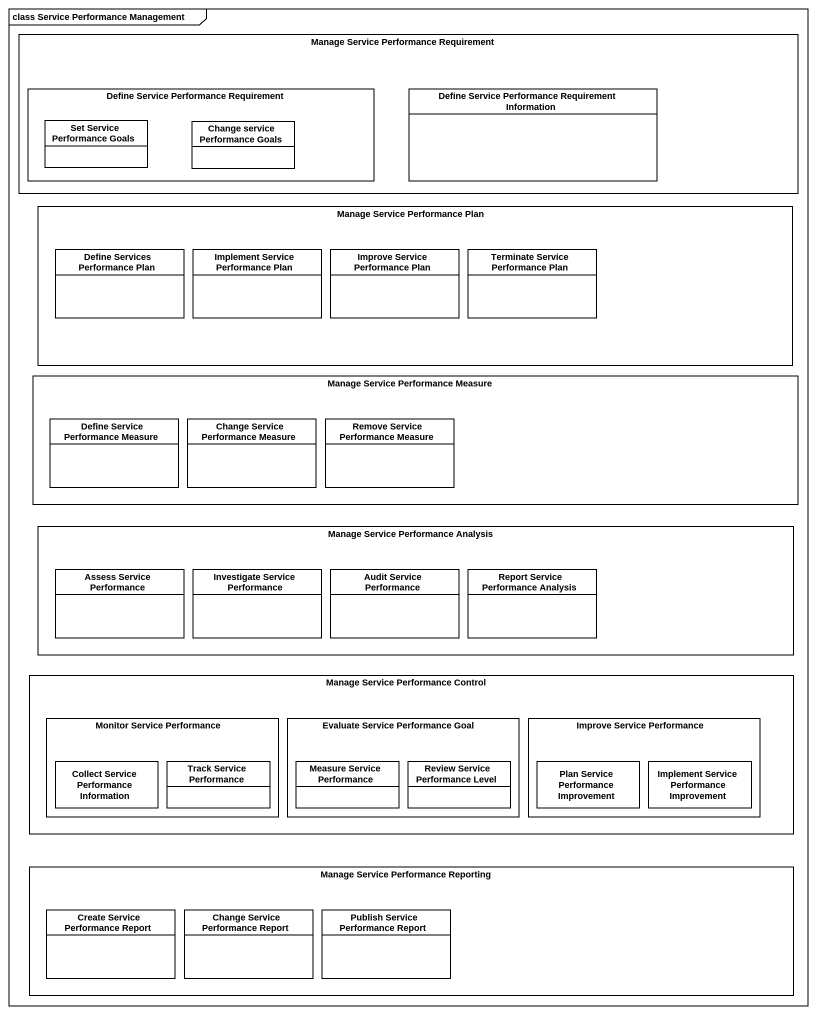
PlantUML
@startuml
mainframe class Service Performance Management
hide circle
hide empty members
rectangle "Manage Service Performance Requirement" as Manage_Service_Performance {
  rectangle "Define Service Performance Requirement" as Define_Service_Performance #FFFFFF {
    class "Set Service Performance Goals" as Set_Service_Performance #FFFFFF
    class "Change service Performance Goals" as Change_service_Performance #FFFFFF
  }
  class "Define Service Performance Requirement Information" as Define_Service_Performance_2 #FFFFFF
}
rectangle "Manage Service Performance Plan" as Manage_Service_Performance_2 {
  class "Define Services Performance Plan" as Define_Services_Performance #FFFFFF
  class "Implement Service Performance Plan" as Implement_Service #FFFFFF
  class "Improve Service Performance Plan" as Improve_Service_Performance #FFFFFF
  class "Terminate Service Performance Plan" as Terminate_Service #FFFFFF
}
rectangle "Manage Service Performance Measure" as Manage_Service_Performance_3 {
  class "Define Service Performance Measure" as Define_Service_Performance_3 #FFFFFF
  class "Change Service Performance Measure" as Change_Service_Performance #FFFFFF
  class "Remove Service Performance Measure" as Remove_Service_Performance #FFFFFF
}
rectangle "Manage Service Performance Analysis" as Manage_Service_Performance_4 {
  class "Assess Service Performance" as Assess_Service_Performance #FFFFFF
  class "Investigate Service Performance" as Investigate_Service #FFFFFF
  class "Audit Service Performance" as Audit_Service_Performance #FFFFFF
  class "Report Service Performance Analysis" as Report_Service_Performance #FFFFFF
}
rectangle "Manage Service Performance Control" as Manage_Service_Performance_5 {
  rectangle "Monitor Service Performance" as Monitor_Service_Performance #FFFFFF {
    class "Collect Service Performance Information" as Collect_Service_Performance #FFFFFF
    class "Track Service Performance" as Track_Service_Performance #FFFFFF
  }
  rectangle "Evaluate Service Performance Goal" as Evaluate_Service #FFFFFF {
    class "Measure Service Performance" as Measure_Service_Performance #FFFFFF
    class "Review Service Performance Level" as Review_Service_Performance #FFFFFF
  }
  rectangle "Improve Service Performance" as Improve_Service_Performance_2 #FFFFFF {
    class "Plan Service Performance Improvement" as Plan_Service_Performance #FFFFFF
    class "Implement Service Performance Improvement" as Implement_Service_2 #FFFFFF
  }
}
rectangle "Manage Service Performance Reporting" as Manage_Service_Performance_6 {
  class "Create Service Performance Report" as Create_Service_Performance #FFFFFF
  class "Change Service Performance Report" as Change_Service_Performance_2 #FFFFFF
  class "Publish Service Performance Report" as Publish_Service_Performance #FFFFFF
}
@enduml
